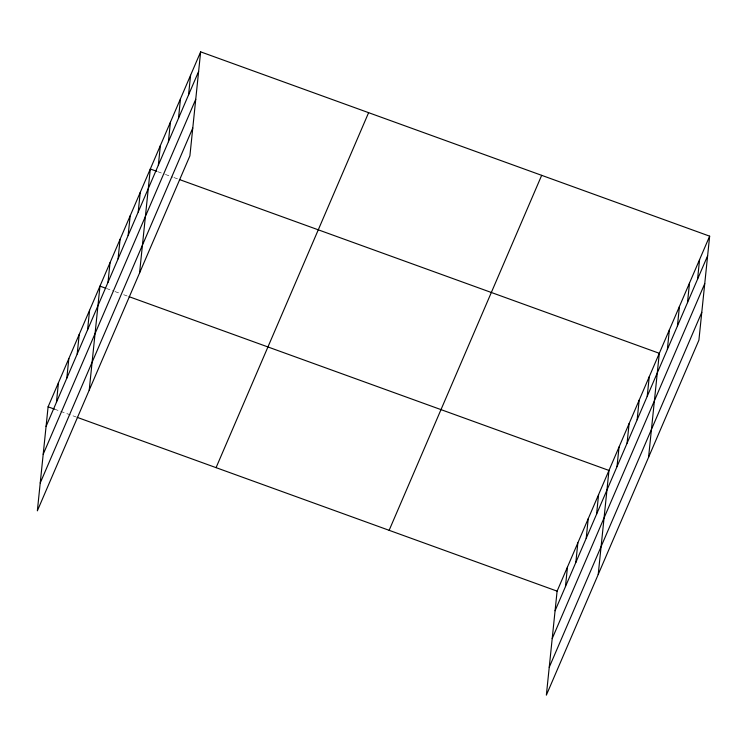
<?xml version="1.0" encoding="UTF-8"?>
<svg xmlns="http://www.w3.org/2000/svg" width="747" height="747" viewBox="0 0 747 747"><rect width="100%" height="100%" fill="white"/><g stroke="black" fill="none" stroke-linecap="round" stroke-linejoin="round"><path stroke-width="0.56" stroke-dasharray="3.73 2.8" d="M157.841 171.726L164.303 174.06M165.376 174.453L172.921 177.179M173.995 177.571L178.3 179.131M106.429 288.473L113.964 291.199M115.038 291.591L119.343 293.151M123.657 294.71L127.961 296.27M54.559 409.16L76.091 416.957"/><path stroke-width="1.12" d="M200.644 51.851L48.097 406.826L37.35 510.836L189.897 155.862L200.644 51.851L709.65 236.164L698.903 340.174L546.356 695.149L557.103 591.138L709.65 236.164M56.445 402.288L58.471 382.679M66.819 378.15L68.845 358.541M77.193 354.013L79.219 334.404M87.567 329.875L89.593 310.266M89.22 390.139L99.967 286.129L105.346 288.081M108.007 282.31L110.033 262.701M118.073 258.882L120.099 239.273M128.139 235.454L130.165 215.846M138.214 212.027L140.24 192.418M139.558 273L150.306 168.99L156.767 171.334M158.345 165.171L160.372 145.562M168.411 141.743L170.437 122.135M178.486 118.315L180.513 98.707M188.552 94.888L190.578 75.279M565.451 586.61L567.477 567.001M575.825 562.463L577.851 542.864M586.199 538.326L588.225 518.726M596.573 514.188L598.599 494.589M598.216 574.462L608.973 470.442L129.035 296.662M617.013 466.623L619.039 447.014M627.078 443.195L629.105 423.586M637.144 419.767L639.171 400.159M647.219 396.34L649.246 376.731M648.564 457.323L659.312 353.303L179.373 179.523M667.351 349.484L669.377 329.875M677.417 326.056L679.443 306.447M687.492 302.628L689.518 283.02M697.558 279.201L699.584 259.592M46.071 426.425L198.618 71.46M43.195 454.279L195.742 99.314M40.226 482.982L192.773 128.008M216.07 467.641L368.616 112.676M389.131 530.314L541.678 175.34M555.077 610.747L707.624 255.773M552.201 638.601L704.748 283.627M549.232 667.295L701.778 312.33M48.097 406.826L54.559 409.16M77.174 417.349L557.103 591.138"/></g></svg>
